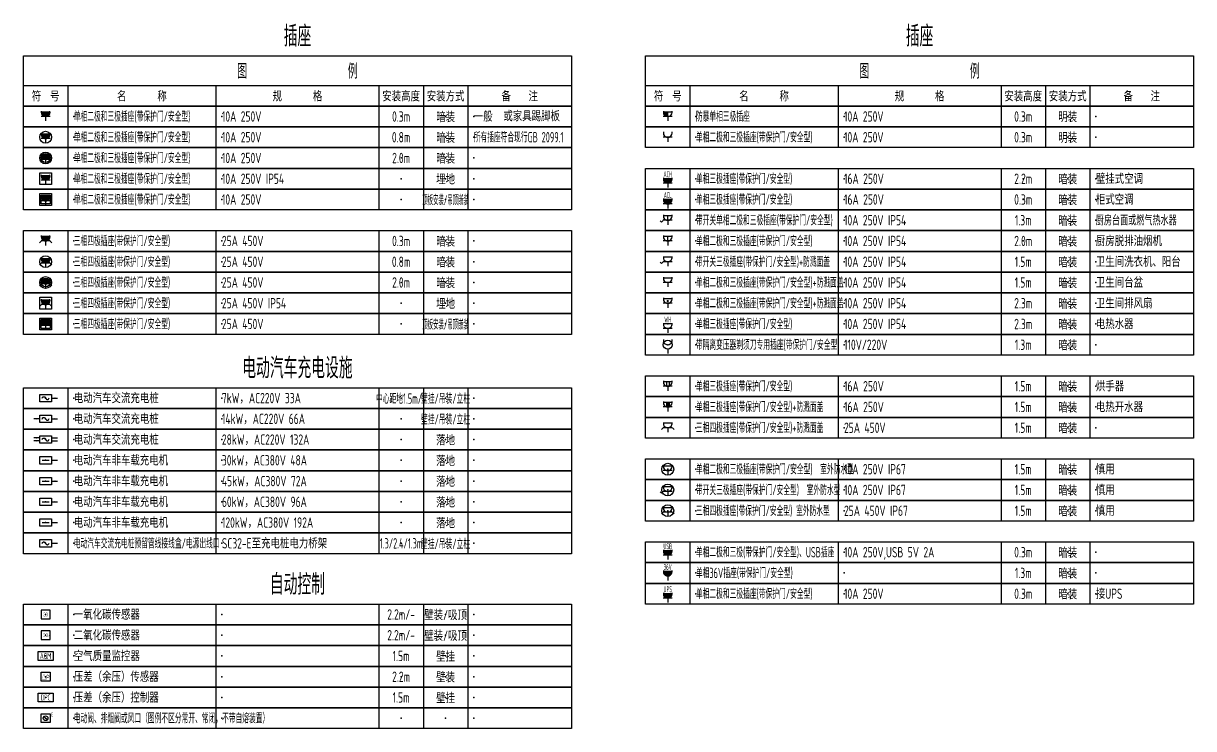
# Model space of a CAD drawing. Header units: millimetres. Extents: x -610917 to 349982, y -134386 to 210510.
# Drawn here: x -545118 to -505618, y -46310 to -22520 of the extents above; entities that cross this region are included whole.
import ezdxf
from ezdxf.enums import TextEntityAlignment as Align

# ---------------------------------------------------------------- set-up
doc = ezdxf.new("R2010")
doc.units = ezdxf.units.MM
doc.header["$LTSCALE"] = 500
doc.header["$MEASUREMENT"] = 0
doc.linetypes.add('HIDDEN', pattern=[0.375, 0.25, -0.125])
doc.layers.get('0').update_dxf_attribs({"linetype": 'CONTINUOUS'})
for name, color, linetype in [('E-BAS-DEVC', 3, 'CONTINUOUS'), ('E-BAS-EQPM', 3, 'CONTINUOUS'), ('E-FAS-DEVC', 3, 'CONTINUOUS'), ('E-FAS-EQPM', 2, 'CONTINUOUS'), ('E-POWR-DEVC', 3, 'CONTINUOUS'), ('E-POWR-EQPM', 3, 'CONTINUOUS'), ('E-POWR-EQPM2', 2, 'HIDDEN'), ('E-UNIV-DIAG', 2, 'CONTINUOUS'), ('E-UNIV-EL', 140, 'CONTINUOUS'), ('E-UNIV-NOTE', 6, 'CONTINUOUS')]:
    doc.layers.add(name, color=color, linetype=linetype)
doc.styles.add('TH-STYLE3', font='tssdeng.shx', dxfattribs={"width": 0.7, "bigfont": 'tssdchn.shx'})

# ---------------------------------------------------------------- blocks, each defined once
blk = doc.blocks.new('E-BKTS2')
for p, q in [((0, 0), (185, 0)), ((0, -7), (0, 0)), ((185, 0), (185, -7)), ((185, -7), (0, -7))]:
    blk.add_line(p, q)
at = {"linetype": 'Continuous'}
for p, q in [((15, 0), (15, -7)), ((65, 0), (65, -7)), ((120, 0), (120, -7)), ((135, 0), (135, -7)), ((150, 0), (150, -7))]:
    blk.add_line(p, q, dxfattribs=at)
for p in [(7.5, -3.5), (17, -3.5), (67, -3.5), (127.5, -3.5), (142.5, -3.5), (152, -3.5)]:
    blk.add_point(p, dxfattribs=at)
blk = doc.blocks.new('E-BS701')
for p, q in [((1.5, 3), (-1.5, 3)), ((0, 1.5), (0, 0))]:
    blk.add_line(p, q)
at = {"const_width": 1.5}
blk.add_lwpolyline([(-0.75, 3, 1), (0.75, 3, 1)], format="xyb", dxfattribs=at)
blk.add_arc((0, 3), 1.5, 168.463, 11.537)
at = {"layer": 'E-UNIV-EL', "style": 'TH-STYLE3', "width": 0.5}
blk.add_attdef('SOCKET', text='', height=2, dxfattribs=at).set_placement((0, 4.5), align=Align.MIDDLE)
blk = doc.blocks.new('E-BS209')
blk.add_line((0, 1.5), (0, 0))
blk.add_circle((0, 3), 1.5)
blk.add_arc((0, 4.5), 1.5, 168.463, 11.537)
blk = doc.blocks.new('E-BS302')
for p, q in [((-1.06, 1.94), (-2.12, 0.88)), ((1.5, 3), (-1.5, 3)), ((1.5, 1.5), (-1.5, 1.5)), ((0, 1.5), (0, 0)), ((1.06, 1.94), (2.12, 0.88))]:
    blk.add_line(p, q)
blk.add_arc((0, 3), 1.5, 168.463, 11.537)
blk = doc.blocks.new('E-BS301')
for p, q in [((-1.06, 1.94), (-2.12, 0.88)), ((1.5, 3), (-1.5, 3)), ((1.5, 1.5), (-1.5, 1.5)), ((0, 1.5), (0, 0)), ((1.06, 1.94), (2.12, 0.88))]:
    blk.add_line(p, q)
at = {"const_width": 1.5}
blk.add_lwpolyline([(-0.75, 3, 1), (0.75, 3, 1)], format="xyb", dxfattribs=at)
blk.add_arc((0, 3), 1.5, 168.463, 11.537)
blk = doc.blocks.new('E-BS802')
for p, q in [((1.5, 3), (-1.5, 3)), ((1.5, 1.5), (-1.5, 1.5)), ((0, 1.5), (0, 0))]:
    blk.add_line(p, q)
at = {"const_width": 1.5}
blk.add_lwpolyline([(-0.75, 3, 1), (0.75, 3, 1)], format="xyb", dxfattribs=at)
blk.add_arc((0, 3), 1.5, 168.463, 11.537)
at = {"layer": 'E-UNIV-EL', "style": 'TH-STYLE3', "width": 0.5}
blk.add_attdef('SOCKET', text='', height=2, dxfattribs=at).set_placement((0, 4.5), align=Align.MIDDLE)
blk = doc.blocks.new('E-BS201')
for p, q in [((1.5, 3), (-1.5, 3)), ((1.5, 1.5), (-1.5, 1.5)), ((0, 1.5), (0, 0))]:
    blk.add_line(p, q)
at = {"const_width": 1.5}
blk.add_lwpolyline([(-0.75, 3, 1), (0.75, 3, 1)], format="xyb", dxfattribs=at)
blk.add_arc((0, 3), 1.5, 168.463, 11.537)
blk = doc.blocks.new('E-BS200')
for p, q in [((1.5, 0), (-1.5, 0)), ((0, 0), (0, -1.5))]:
    blk.add_line(p, q)
blk.add_arc((0, 1.5), 1.5, 168.463, 11.537)
blk = doc.blocks.new('E-BS203')
for p, q in [((1.5, 1.5), (-1.5, 1.5)), ((1.5, 0), (-1.5, 0)), ((0, 0), (0, 1.5)), ((0, 0), (0, -1.5))]:
    blk.add_line(p, q)
at = {"const_width": 1.5}
blk.add_lwpolyline([(-0.75, 1.5, 0.414214), (0, 0.75, 1)], format="xyb", dxfattribs=at)
blk.add_arc((0, 1.5), 1.5, 168.463, 11.537)
blk = doc.blocks.new('E-BS201-2')
for p, q in [((1.5, 1.5), (-1.5, 1.5)), ((1.5, 0), (-1.5, 0)), ((0, 0), (0, -1.5))]:
    blk.add_line(p, q)
at = {"const_width": 1.5}
blk.add_lwpolyline([(-0.75, 1.5, 1), (0.75, 1.5, 1)], format="xyb", dxfattribs=at)
blk.add_arc((0, 1.5), 1.5, 168.463, 11.537)
at = {"layer": 'E-UNIV-EL', "style": 'TH-STYLE3', "width": 0.5}
blk.add_attdef('SOCKET', text='', height=2, dxfattribs=at).set_placement((0, 3), align=Align.MIDDLE)
blk = doc.blocks.new('E-BS201-1')
for p, q in [((1.5, 1.5), (-1.5, 1.5)), ((1.5, 0), (-1.5, 0)), ((0, 0), (0, -1.5))]:
    blk.add_line(p, q)
at = {"const_width": 1.5}
blk.add_lwpolyline([(-0.75, 1.5, 1), (0.75, 1.5, 1)], format="xyb", dxfattribs=at)
blk.add_arc((0, 1.5), 1.5, 168.463, 11.537)
at = {"layer": 'E-UNIV-EL', "style": 'TH-STYLE3', "width": 0.5}
blk.add_attdef('SOCKET', text='', height=2, dxfattribs=at).set_placement((0, 3), align=Align.MIDDLE)
blk = doc.blocks.new('E-BS204')
for p, q in [((1.5, 1.5), (-1.5, 1.5)), ((1.5, 0), (-1.5, 0)), ((0, 0), (0, 1.5)), ((0, 0), (0, -1.5))]:
    blk.add_line(p, q)
blk.add_arc((0, 1.5), 1.5, 168.463, 11.537)
blk = doc.blocks.new('E-BS204-S')
for p, q in [((-1.06, 0.44), (-2.12, -0.62)), ((1.5, 1.5), (-1.5, 1.5)), ((1.5, 0), (-1.5, 0)), ((0, 0), (0, 1.5)), ((0, 0), (0, -1.5)), ((-2.12, -0.62), (-2.55, -0.2))]:
    blk.add_line(p, q)
blk.add_arc((0, 1.5), 1.5, 168.463, 11.537)
blk = doc.blocks.new('E-BS202-1')
for p, q in [((1.5, 1.5), (-1.5, 1.5)), ((1.5, 0), (-1.5, 0)), ((0, 0), (0, -1.5))]:
    blk.add_line(p, q)
at = {"const_width": 0.375}
blk.add_lwpolyline([(-0.1875, 0.75, 1), (0.1875, 0.75, 1)], format="xyb", close=True, dxfattribs=at)
blk.add_arc((0, 1.5), 1.5, 168.463041, 11.536959)
blk = doc.blocks.new('E-BS202')
for p, q in [((1.5, 3), (-1.5, 3)), ((1.5, 1.5), (-1.5, 1.5)), ((0, 1.5), (0, 0))]:
    blk.add_line(p, q)
blk.add_arc((0, 3), 1.5, 168.463, 11.537)
blk = doc.blocks.new('E-BKTS1')
blk.add_line((0, -10), (185, -10))
at = {"linetype": 'Continuous'}
for p, q in [((15, -10), (15, -17)), ((65, -10), (65, -17)), ((120, -10), (120, -17)), ((135, -10), (135, -17)), ((150, -10), (150, -17))]:
    blk.add_line(p, q, dxfattribs=at)
blk.add_lwpolyline([(0, 0), (185, 0), (185, -17), (0, -17)], close=True)
at = {"layer": 'E-UNIV-NOTE', "style": 'TH-STYLE3', "width": 0.7}
for s, height, p in [('图                例', 5, (92.5, -5)), ('安装高度', 3.5, (127.5, -13.5)), ('安装方式', 3.5, (142.5, -13.5))]:
    blk.add_text(s, height=height, dxfattribs=at).set_placement(p, align=Align.MIDDLE)
at = {"layer": 'E-UNIV-NOTE', "linetype": 'Continuous', "style": 'TH-STYLE3', "width": 0.7}
for s, p in [('符  号', (7.5, -13.5)), ('名       称', (40, -13.5)), ('规       格', (92.5, -13.5)), ('备    注', (167.5, -13.5))]:
    blk.add_text(s, height=3.5, dxfattribs=at).set_placement(p, align=Align.MIDDLE)
blk = doc.blocks.new('E-BS202-3')
for p, q in [((1.5, 1.5), (-1.5, 1.5)), ((1.5, 0), (-1.5, 0)), ((0, 0), (0, -1.5))]:
    blk.add_line(p, q)
blk.add_arc((0, 1.5), 1.5, 168.463, 11.537)
at = {"layer": 'E-UNIV-EL', "style": 'TH-STYLE3', "width": 0.5}
blk.add_attdef('SOCKET', text='', height=2, dxfattribs=at).set_placement((0, 3), align=Align.MIDDLE)
blk = doc.blocks.new('E-BS211')
for p, q in [((1.5, 1.02), (-1.5, 1.02)), ((1.5, -0.48), (-1.5, -0.48)), ((0, -0.48), (0, -1.98))]:
    blk.add_line(p, q)
at = {"const_width": 1.5}
blk.add_lwpolyline([(-0.75, 1.02, 1), (0.75, 1.02, 1)], format="xyb", dxfattribs=at)
blk.add_circle((0, 0), 2)
blk.add_arc((0, 1.02), 1.5, 168.463, 11.537)
blk = doc.blocks.new('E-BS211-1')
for p, q in [((1.5, 1.02), (-1.5, 1.02)), ((1.5, -0.48), (-1.5, -0.48)), ((0, -0.48), (0, -1.98))]:
    blk.add_line(p, q)
at = {"const_width": 1.5}
blk.add_lwpolyline([(-0.75, 1.02, 1), (0.75, 1.02, 1)], format="xyb", dxfattribs=at)
blk.add_circle((0, 0), 2)
blk.add_arc((0, 1.02), 1.5, 168.463, 11.537)
at = {"layer": 'E-UNIV-EL'}
blk.add_circle((0, 0), 1.5, dxfattribs=at)
blk = doc.blocks.new('E-BS211-2')
for p, q in [((1.5, 1.02), (-1.5, 1.02)), ((1.5, -0.48), (-1.5, -0.48)), ((0, -0.48), (0, -1.98))]:
    blk.add_line(p, q)
blk.add_lwpolyline([(-2, -2), (-2, 2), (2, 2), (2, -2)], close=True)
at = {"const_width": 1.5}
blk.add_lwpolyline([(-0.75, 1.02, 1), (0.75, 1.02, 1)], format="xyb", dxfattribs=at)
blk.add_arc((0, 1.02), 1.5, 168.463, 11.537)
blk = doc.blocks.new('E-BS211-3')
for p, q in [((1.5, 1.02), (-1.5, 1.02)), ((1.5, -0.48), (-1.5, -0.48)), ((0, -0.48), (0, -1.98))]:
    blk.add_line(p, q)
blk.add_lwpolyline([(-2, -2), (-2, 2), (2, 2), (2, -2)], close=True)
at = {"const_width": 1.5}
blk.add_lwpolyline([(-0.75, 1.02, 1), (0.75, 1.02, 1)], format="xyb", dxfattribs=at)
blk.add_arc((0, 1.02), 1.5, 168.463, 11.537)
at = {"layer": 'E-UNIV-EL'}
blk.add_lwpolyline([(-1.5, -1.5), (-1.5, 1.5), (1.5, 1.5), (1.5, -1.5)], close=True, dxfattribs=at)
blk = doc.blocks.new('E-BS312')
for p, q in [((1.5, 1.02), (-1.5, 1.02)), ((-1.06, -0.04), (-2.12, -1.1)), ((1.5, -0.48), (-1.5, -0.48)), ((0, -0.48), (0, -1.98)), ((1.06, -0.04), (2.12, -1.1))]:
    blk.add_line(p, q)
blk.add_circle((0, 0), 2)
blk.add_arc((0, 1.02), 1.5, 168.463, 11.537)
blk = doc.blocks.new('E-BS311')
for p, q in [((1.5, 1.02), (-1.5, 1.02)), ((-1.06, -0.04), (-2.12, -1.1)), ((1.5, -0.48), (-1.5, -0.48)), ((0, -0.48), (0, -1.98)), ((1.06, -0.04), (2.12, -1.1))]:
    blk.add_line(p, q)
at = {"const_width": 1.5}
blk.add_lwpolyline([(-0.75, 1.02, 1), (0.75, 1.02, 1)], format="xyb", dxfattribs=at)
blk.add_circle((0, 0), 2)
blk.add_arc((0, 1.02), 1.5, 168.463, 11.537)
blk = doc.blocks.new('E-BS311-1')
for p, q in [((1.5, 1.02), (-1.5, 1.02)), ((-1.06, -0.04), (-2.12, -1.1)), ((1.5, -0.48), (-1.5, -0.48)), ((0, -0.48), (0, -1.98)), ((1.06, -0.04), (2.12, -1.1))]:
    blk.add_line(p, q)
at = {"const_width": 1.5}
blk.add_lwpolyline([(-0.75, 1.02, 1), (0.75, 1.02, 1)], format="xyb", dxfattribs=at)
blk.add_circle((0, 0), 2)
blk.add_arc((0, 1.02), 1.5, 168.463, 11.537)
at = {"layer": 'E-UNIV-EL'}
blk.add_circle((0, 0), 1.5, dxfattribs=at)
blk = doc.blocks.new('E-BS311-2')
for p, q in [((-1.06, 0.44), (-2.12, -0.62)), ((1.5, 1.5), (-1.5, 1.5)), ((1.5, 0), (-1.5, 0)), ((0, 0), (0, -1.5)), ((1.06, 0.44), (2.12, -0.62))]:
    blk.add_line(p, q)
blk.add_lwpolyline([(-2, -1.52), (-2, 2.48), (2, 2.48), (2, -1.52)], close=True)
at = {"const_width": 1.5}
blk.add_lwpolyline([(-0.75, 1.5, 1), (0.75, 1.5, 1)], format="xyb", dxfattribs=at)
blk.add_arc((0, 1.5), 1.5, 168.463, 11.537)
blk = doc.blocks.new('E-BS311-3')
for p, q in [((-1.06, 0.44), (-2.12, -0.62)), ((1.5, 1.5), (-1.5, 1.5)), ((1.5, 0), (-1.5, 0)), ((0, 0), (0, -1.5)), ((1.06, 0.44), (2.12, -0.62))]:
    blk.add_line(p, q)
blk.add_lwpolyline([(-2, -1.52), (-2, 2.48), (2, 2.48), (2, -1.52)], close=True)
at = {"const_width": 1.5}
blk.add_lwpolyline([(-0.75, 1.5, 1), (0.75, 1.5, 1)], format="xyb", dxfattribs=at)
blk.add_arc((0, 1.5), 1.5, 168.463, 11.537)
at = {"layer": 'E-UNIV-EL'}
blk.add_lwpolyline([(-1.5, -1.02), (-1.5, 1.98), (1.5, 1.98), (1.5, -1.02)], close=True, dxfattribs=at)
blk = doc.blocks.new('E-BS212')
for p, q in [((1.5, 1.02), (-1.5, 1.02)), ((1.5, -0.48), (-1.5, -0.48)), ((0, -0.48), (0, -1.98))]:
    blk.add_line(p, q)
blk.add_circle((0, 0), 2)
blk.add_arc((0, 1.02), 1.5, 168.463, 11.537)
blk = doc.blocks.new('E-BS212-S')
for p, q in [((1.5, 1.02), (-1.5, 1.02)), ((-2.12, -1.1), (-2.55, -0.67)), ((-1.06, -0.04), (-2.12, -1.1)), ((1.5, -0.48), (-1.5, -0.48)), ((0, -0.48), (0, -1.98))]:
    blk.add_line(p, q)
blk.add_circle((0, 0), 2)
blk.add_arc((0, 1.02), 1.5, 168.463, 11.537)
blk = doc.blocks.new('E-BS205')
for p, q in [((-2.12, 0.88), (-2.55, 1.3)), ((-1.06, 1.94), (-2.12, 0.88)), ((1.5, 3), (-1.5, 3)), ((1.5, 1.5), (-1.5, 1.5)), ((0, 1.5), (0, 0))]:
    blk.add_line(p, q)
blk.add_arc((0, 3), 1.5, 168.463, 11.537)
blk = doc.blocks.new('E-BS206')
for p, q in [((1.5, 1.5), (-1.5, 1.5)), ((1.5, 0), (-1.5, 0)), ((-0.46, 1.5), (-0.46, 0.07)), ((0, 0), (0, -1.5)), ((0.46, 1.5), (0.46, 0.07))]:
    blk.add_line(p, q)
blk.add_arc((0, 1.5), 1.5, 168.463, 11.537)
blk = doc.blocks.new('E-BS207')
blk.add_hatch(color=256).paths.add_polyline_path([(-0.45, 0.06, 0.153536), (0.45, 0.06), (0.45, 1.49), (-0.45, 1.49)])
for p, q in [((1.5, 1.5), (-1.5, 1.5)), ((1.5, 0), (-1.5, 0)), ((-0.46, 1.5), (-0.46, 0.07)), ((0, 0), (0, -1.5)), ((0.46, 1.5), (0.46, 0.07))]:
    blk.add_line(p, q)
blk.add_arc((0, 1.5), 1.5, 168.463, 11.537)
blk = doc.blocks.new('E-BS201-4')
for p, q in [((1.5, 3), (-1.5, 3)), ((1.5, 1.5), (-1.5, 1.5)), ((0, 1.5), (0, 0))]:
    blk.add_line(p, q)
at = {"const_width": 1.5}
blk.add_lwpolyline([(-0.75, 3, 1), (0.75, 3, 1)], format="xyb", dxfattribs=at)
blk.add_arc((0, 3), 1.5, 168.463, 11.537)
at = {"layer": 'E-UNIV-EL', "style": 'TH-STYLE3', "width": 0.5}
blk.add_attdef('SOCKET', text='', height=2, dxfattribs=at).set_placement((0, 4.5), align=Align.MIDDLE)
blk = doc.blocks.new('E-BEMS030')
blk.add_lwpolyline([(-1.5, -1.5), (1.5, -1.5), (1.5, 1.5), (-1.5, 1.5)], close=True)
at = {"layer": 'E-UNIV-EL', "style": 'TH-STYLE3', "width": 0.7}
blk.add_attdef('F', text='', height=1.3, dxfattribs=at).set_placement((0, 0), align=Align.MIDDLE)
blk = doc.blocks.new('E-BEMS031')
blk.add_lwpolyline([(-1.5, -1.5), (1.5, -1.5), (1.5, 1.5), (-1.5, 1.5)], close=True)
at = {"layer": 'E-UNIV-EL', "style": 'TH-STYLE3', "width": 0.7}
for tag, height, p in [('F', 1.3, (0, 0)), ('F2', 0.65, (1.08625, -0.3125))]:
    blk.add_attdef(tag, text='', height=height, dxfattribs=at).set_placement(p, align=Align.MIDDLE)
blk = doc.blocks.new('E-BDB111')
blk.add_lwpolyline([(-2, -1.25), (-2, 1.25), (2, 1.25), (2, -1.25)], close=True)
at = {"layer": 'E-UNIV-EL'}
blk.add_line((2, 0), (4, 0), dxfattribs=at)
blk.add_lwpolyline([(-1.2, -0.07), (-1.11, 0.16), (-1, 0.33), (-0.86, 0.43), (-0.72, 0.47), (-0.58, 0.47), (-0.44, 0.44), (-0.31, 0.39), (-0.21, 0.32), (-0.13, 0.24), (-0.08, 0.16), (-0.03, 0.08), (0, 0), (0.03, -0.08), (0.08, -0.16), (0.13, -0.24), (0.21, -0.32), (0.31, -0.39), (0.44, -0.44), (0.58, -0.47), (0.72, -0.47), (0.86, -0.43), (1, -0.33), (1.11, -0.16), (1.2, 0.07)], dxfattribs=at)
blk.add_lwpolyline([(3, 0, 0.5, 0, 0), (4, 0, 0, 0, 0)], format="xyseb", dxfattribs=at)
blk = doc.blocks.new('E-BDB112')
blk.add_lwpolyline([(-2, -1.25), (-2, 1.25), (2, 1.25), (2, -1.25)], close=True)
at = {"layer": 'E-UNIV-EL'}
for p, q in [((-2, 0), (-4, 0)), ((2, 0), (4, 0))]:
    blk.add_line(p, q, dxfattribs=at)
for points in [[(-3, 0, 0.5, 0, 0), (-4, 0, 0, 0, 0)], [(3, 0, 0.5, 0, 0), (4, 0, 0, 0, 0)]]:
    blk.add_lwpolyline(points, format="xyseb", dxfattribs=at)
blk.add_lwpolyline([(-1.2, -0.07), (-1.11, 0.16), (-1, 0.33), (-0.86, 0.43), (-0.72, 0.47), (-0.58, 0.47), (-0.44, 0.44), (-0.31, 0.39), (-0.21, 0.32), (-0.13, 0.24), (-0.08, 0.16), (-0.03, 0.08), (0, 0), (0.03, -0.08), (0.08, -0.16), (0.13, -0.24), (0.21, -0.32), (0.31, -0.39), (0.44, -0.44), (0.58, -0.47), (0.72, -0.47), (0.86, -0.43), (1, -0.33), (1.11, -0.16), (1.2, 0.07)], dxfattribs=at)
blk = doc.blocks.new('E-BDB114')
blk.add_lwpolyline([(-2, -1.25), (-2, 1.25), (2, 1.25), (2, -1.25)], close=True)
at = {"layer": 'E-UNIV-EL'}
for p, q in [((-2, 0.5), (-4, 0.5)), ((2, 0.5), (4, 0.5)), ((-2, -0.5), (-4, -0.5)), ((2, -0.5), (4, -0.5))]:
    blk.add_line(p, q, dxfattribs=at)
for points in [[(-3, 0.5, 0.5, 0, 0), (-4, 0.5, 0, 0, 0)], [(3, 0.5, 0.5, 0, 0), (4, 0.5, 0, 0, 0)], [(-3, -0.5, 0.5, 0, 0), (-4, -0.5, 0, 0, 0)], [(3, -0.5, 0.5, 0, 0), (4, -0.5, 0, 0, 0)]]:
    blk.add_lwpolyline(points, format="xyseb", dxfattribs=at)
blk.add_lwpolyline([(-1.2, -0.07), (-1.11, 0.16), (-1, 0.33), (-0.86, 0.43), (-0.72, 0.47), (-0.58, 0.47), (-0.44, 0.44), (-0.31, 0.39), (-0.21, 0.32), (-0.13, 0.24), (-0.08, 0.16), (-0.03, 0.08), (0, 0), (0.03, -0.08), (0.08, -0.16), (0.13, -0.24), (0.21, -0.32), (0.31, -0.39), (0.44, -0.44), (0.58, -0.47), (0.72, -0.47), (0.86, -0.43), (1, -0.33), (1.11, -0.16), (1.2, 0.07)], dxfattribs=at)
blk = doc.blocks.new('E-BDB131')
blk.add_lwpolyline([(-2, -1.25), (-2, 1.25), (2, 1.25), (2, -1.25)], close=True)
at = {"layer": 'E-UNIV-EL'}
for p, q in [((-1.2, 0), (1.2, 0)), ((2, 0), (4, 0))]:
    blk.add_line(p, q, dxfattribs=at)
blk.add_lwpolyline([(3, 0, 0.5, 0, 0), (4, 0, 0, 0, 0)], format="xyseb", dxfattribs=at)
blk = doc.blocks.new('E-BFAS840')
blk.add_lwpolyline([(-2.5, -1.5), (-2.5, 1.5), (2.5, 1.5), (2.5, -1.5)], close=True)
at = {"layer": 'E-UNIV-EL', "style": 'TH-STYLE3', "width": 0.6}
blk.add_attdef('BOX', text='', height=2, dxfattribs=at).set_placement((0, 0), align=Align.MIDDLE)
blk = doc.blocks.new('E-BFAS740')
blk.add_lwpolyline([(-1.5, -1.5), (-1.5, 1.5), (1.5, 1.5), (1.5, -1.5)], close=True)
at = {"layer": 'E-UNIV-EL', "style": 'TH-STYLE3', "width": 0.7}
blk.add_attdef('F', text='', height=1.7, dxfattribs=at).set_placement((0, 0), align=Align.MIDDLE)
blk = doc.blocks.new('E-BEMS040')
blk.add_lwpolyline([(-2.5, -1.5), (-2.5, 1.5), (2.5, 1.5), (2.5, -1.5)], close=True)
at = {"layer": 'E-UNIV-EL', "style": 'TH-STYLE3', "width": 0.6}
blk.add_attdef('BOX', text='', height=2, dxfattribs=at).set_placement((0, 0), align=Align.MIDDLE)
blk = doc.blocks.new('E-BFAS730')
blk.add_lwpolyline([(-1.5, -1.5), (-1.5, 1.5), (1.5, 1.5), (1.5, -1.5)], close=True)
at = {"layer": 'E-UNIV-EL'}
blk.add_line((-0.71, 0.71), (0.71, -0.71), dxfattribs=at)
blk.add_circle((0, 0), 0.8, dxfattribs=at)
at = {"layer": 'E-UNIV-EL', "style": 'TH-STYLE3', "width": 0.5}
blk.add_attdef('F', text='', height=1.5, dxfattribs=at).set_placement((2.25, 1.25), align=Align.MIDDLE)

msp = doc.modelspace()

# ---------------------------------------------------------------- block references
at = {"layer": 'E-BAS-DEVC', "xscale": 100, "yscale": 100, "zscale": 100}
for name, p, values in [('E-BEMS030', (-544368, -42460), {'F': 'CO'}), ('E-BEMS031', (-544368, -43160), {'F': 'CO', 'F2': '2'})]:
    msp.add_blockref(name, p, dxfattribs=at).add_auto_attribs(values)
at = {"layer": 'E-BAS-EQPM', "xscale": 100, "yscale": 100, "zscale": 100}
msp.add_blockref('E-BEMS040', (-544368, -43860), dxfattribs=at).add_auto_attribs({'BOX': 'AQM'})
at = {"layer": 'E-FAS-DEVC', "xscale": 100, "yscale": 100, "zscale": 100}
for name, p, values in [('E-BFAS740', (-544368, -44560), {'F': '△P'}), ('E-BFAS730', (-544368, -45960), {'F': 'E'})]:
    msp.add_blockref(name, p, dxfattribs=at).add_auto_attribs(values)
at = {"layer": 'E-FAS-EQPM', "xscale": 100, "yscale": 100, "zscale": 100}
msp.add_blockref('E-BFAS840', (-544368, -45260), dxfattribs=at).add_auto_attribs({'BOX': 'DPC'})
at = {"layer": 'E-POWR-DEVC', "xscale": 100, "yscale": 100, "zscale": 100}
for name, p in [('E-BS201', (-544368, -25810)), ('E-BS203', (-523368, -25660)), ('E-BS211', (-544368, -26360)), ('E-BS200', (-523368, -26360)), ('E-BS211-1', (-544368, -27060)), ('E-BS211-2', (-544368, -27760)), ('E-BS211-3', (-544368, -28460)), ('E-BS204-S', (-523368, -29160)), ('E-BS301', (-544368, -30010)), ('E-BS204', (-523368, -29860)), ('E-BS311', (-544368, -30560)), ('E-BS205', (-523368, -30710)), ('E-BS311-1', (-544368, -31260)), ('E-BS202', (-523368, -31410)), ('E-BS311-2', (-544368, -32008)), ('E-BS202-1', (-523368, -31960)), ('E-BS311-3', (-544368, -32708)), ('E-BS209', (-523368, -33660)), ('E-BS206', (-523368, -34760)), ('E-BS207', (-523368, -35460)), ('E-BS302', (-523368, -36310)), ('E-BS212', (-523368, -37560)), ('E-BS212-S', (-523368, -38260)), ('E-BS312', (-523368, -38960))]:
    msp.add_blockref(name, p, dxfattribs=at)
for name, p, values in [('E-BS201-1', (-523368, -27910), {'SOCKET': 'ACH'}), ('E-BS201-2', (-523368, -28610), {'SOCKET': 'ACL'}), ('E-BS202-3', (-523368, -32810), {'SOCKET': 'WH'}), ('E-BS201-4', (-523368, -40610), {'SOCKET': 'USB'}), ('E-BS701', (-523368, -41310), {'SOCKET': '36V'}), ('E-BS802', (-523368, -42060), {'SOCKET': 'UPS'})]:
    msp.add_blockref(name, p, dxfattribs=at).add_auto_attribs(values)
at = {"layer": 'E-POWR-EQPM', "xscale": 100, "yscale": 100, "zscale": 100}
for name, p in [('E-BDB111', (-544368, -35160)), ('E-BDB112', (-544368, -35860)), ('E-BDB114', (-544368, -36554)), ('E-BDB131', (-544368, -37260)), ('E-BDB131', (-544368, -37960)), ('E-BDB131', (-544368, -38660)), ('E-BDB131', (-544368, -39360))]:
    msp.add_blockref(name, p, dxfattribs=at)
at = {"layer": 'E-POWR-EQPM2', "xscale": 100, "yscale": 100, "zscale": 100}
msp.add_blockref('E-BDB111', (-544368, -40060), dxfattribs=at)
at = {"layer": 'E-UNIV-DIAG', "xscale": 100, "yscale": 100, "zscale": 100}
for name, p in [('E-BKTS1', (-545118, -23610)), ('E-BKTS1', (-524118, -23610)), ('E-BKTS2', (-545118, -25310)), ('E-BKTS2', (-524118, -25310)), ('E-BKTS2', (-545118, -26010)), ('E-BKTS2', (-524118, -26010)), ('E-BKTS2', (-545118, -26710)), ('E-BKTS2', (-545118, -27410)), ('E-BKTS2', (-524118, -27410)), ('E-BKTS2', (-545118, -28110)), ('E-BKTS2', (-524118, -28110)), ('E-BKTS2', (-524118, -28810)), ('E-BKTS2', (-545118, -29510)), ('E-BKTS2', (-524118, -29510)), ('E-BKTS2', (-545118, -30210)), ('E-BKTS2', (-524118, -30210)), ('E-BKTS2', (-545118, -30910)), ('E-BKTS2', (-524118, -30910)), ('E-BKTS2', (-545118, -31610)), ('E-BKTS2', (-524118, -31610)), ('E-BKTS2', (-545118, -32310)), ('E-BKTS2', (-524118, -32310)), ('E-BKTS2', (-524118, -33010)), ('E-BKTS2', (-524118, -34410)), ('E-BKTS2', (-545118, -34810)), ('E-BKTS2', (-524118, -35110)), ('E-BKTS2', (-545118, -35510)), ('E-BKTS2', (-524118, -35810)), ('E-BKTS2', (-545118, -36210)), ('E-BKTS2', (-545118, -36910)), ('E-BKTS2', (-524118, -37210)), ('E-BKTS2', (-545118, -37610)), ('E-BKTS2', (-524118, -37910)), ('E-BKTS2', (-545118, -38310)), ('E-BKTS2', (-524118, -38610)), ('E-BKTS2', (-545118, -39010)), ('E-BKTS2', (-545118, -39710)), ('E-BKTS2', (-524118, -40010)), ('E-BKTS2', (-524118, -40710)), ('E-BKTS2', (-524118, -41410)), ('E-BKTS2', (-545118, -42110)), ('E-BKTS2', (-545118, -42810)), ('E-BKTS2', (-545118, -43510)), ('E-BKTS2', (-545118, -44210)), ('E-BKTS2', (-545118, -44910)), ('E-BKTS2', (-545118, -45610))]:
    msp.add_blockref(name, p, dxfattribs=at)

# ---------------------------------------------------------------- texts
at = {"layer": 'E-UNIV-NOTE', "style": 'TH-STYLE3'}
for s, height, width, p in [('插座', 700, 0.7, (-535868, -22910)), ('插座', 700, 0.7, (-514868, -22910)), ('0.3m', 350, 0.7, (-532368, -25660)), ('暗装', 350, 0.7, (-530868, -25660)), ('0.3m', 350, 0.7, (-511368, -25660)), ('明装', 350, 0.7, (-509868, -25660)), ('0.8m', 350, 0.7, (-532368, -26360)), ('暗装', 350, 0.7, (-530868, -26360)), ('0.3m', 350, 0.7, (-511368, -26360)), ('明装', 350, 0.7, (-509868, -26360)), ('2.0m', 350, 0.7, (-532368, -27060)), ('暗装', 350, 0.7, (-530868, -27060)), ('埋地', 350, 0.7, (-530868, -27760)), ('2.2m', 350, 0.7, (-511368, -27760)), ('暗装', 350, 0.7, (-509868, -27760)), ('顶板安装/吊顶嵌装', 350, 0.4, (-530868, -28460)), ('0.3m', 350, 0.7, (-511368, -28460)), ('暗装', 350, 0.7, (-509868, -28460)), ('1.3m', 350, 0.7, (-511368, -29160)), ('暗装', 350, 0.7, (-509868, -29160)), ('0.3m', 350, 0.7, (-532368, -29860)), ('暗装', 350, 0.7, (-530868, -29860)), ('2.0m', 350, 0.7, (-511368, -29860)), ('暗装', 350, 0.7, (-509868, -29860)), ('0.8m', 350, 0.7, (-532368, -30560)), ('暗装', 350, 0.7, (-530868, -30560)), ('1.5m', 350, 0.7, (-511368, -30560)), ('暗装', 350, 0.7, (-509868, -30560)), ('2.0m', 350, 0.7, (-532368, -31260)), ('暗装', 350, 0.7, (-530868, -31260)), ('1.5m', 350, 0.7, (-511368, -31260)), ('暗装', 350, 0.7, (-509868, -31260)), ('埋地', 350, 0.7, (-530868, -31960)), ('2.3m', 350, 0.7, (-511368, -31960)), ('暗装', 350, 0.7, (-509868, -31960)), ('顶板安装/吊顶嵌装', 350, 0.4, (-530868, -32660)), ('2.3m', 350, 0.7, (-511368, -32660)), ('暗装', 350, 0.7, (-509868, -32660)), ('暗装', 350, 0.7, (-509868, -33360)), ('1.3m', 350, 0.7, (-511368, -33360)), ('电动汽车充电设施', 700, 0.7, (-535868, -34110)), ('1.5m', 350, 0.7, (-511368, -34760)), ('暗装', 350, 0.7, (-509868, -34760)), ('中心距地1.5m/-', 350, 0.5, (-532368, -35160)), ('壁挂/吊装/立柱', 350, 0.5, (-530868, -35160)), ('1.5m', 350, 0.7, (-511368, -35460)), ('暗装', 350, 0.7, (-509868, -35460)), ('壁挂/吊装/立柱', 350, 0.5, (-530868, -35860)), ('1.5m', 350, 0.7, (-511368, -36160)), ('暗装', 350, 0.7, (-509868, -36160)), ('落地', 350, 0.7, (-530868, -36560)), ('落地', 350, 0.7, (-530868, -37260)), ('1.5m', 350, 0.7, (-511368, -37560)), ('暗装', 350, 0.7, (-509868, -37560)), ('落地', 350, 0.7, (-530868, -37960)), ('1.5m', 350, 0.7, (-511368, -38260)), ('暗装', 350, 0.7, (-509868, -38260)), ('落地', 350, 0.7, (-530868, -38660)), ('1.5m', 350, 0.7, (-511368, -38960)), ('暗装', 350, 0.7, (-509868, -38960)), ('落地', 350, 0.7, (-530868, -39360)), ('1.3/2.4/1.3m', 350, 0.5, (-532368, -40060)), ('壁挂/吊装/立柱', 350, 0.5, (-530868, -40060)), ('0.3m', 350, 0.7, (-511368, -40360)), ('暗装', 350, 0.7, (-509868, -40360)), ('自动控制', 700, 0.7, (-535868, -41410)), ('1.3m', 350, 0.7, (-511368, -41060)), ('暗装', 350, 0.7, (-509868, -41060)), ('0.3m', 350, 0.7, (-511368, -41760)), ('暗装', 350, 0.7, (-509868, -41760)), ('壁装/吸顶', 350, 0.7, (-530868, -42460)), ('2.2m/-', 350, 0.7, (-532368, -42460)), ('2.2m/-', 350, 0.7, (-532368, -43160)), ('壁装/吸顶', 350, 0.7, (-530868, -43160)), ('1.5m', 350, 0.7, (-532368, -43860)), ('壁挂', 350, 0.7, (-530868, -43860)), ('2.2m', 350, 0.7, (-532368, -44560)), ('壁装', 350, 0.7, (-530868, -44560)), ('1.5m', 350, 0.7, (-532368, -45260)), ('壁挂', 350, 0.7, (-530868, -45260))]:
    msp.add_text(s, height=height, dxfattribs=dict(at, width=width)).set_placement(p, align=Align.MIDDLE)
for s, width, p in [('单相二极和三极插座(带保护门/安全型)', 0.5, (-543418, -25660)), ('10A 250V', 0.7, (-538418, -25660)), ('一般', 0.7, (-529918, -25660)), ('或家具踢脚板', 0.7, (-528918, -25646)), ('防暴单相三极插座', 0.5, (-522418, -25660)), ('10A 250V', 0.7, (-517418, -25660)), ('单相二极和三极插座(带保护门/安全型)', 0.5, (-543418, -26360)), ('10A 250V', 0.7, (-538418, -26360)), ('所有插座符合现行GB 2099.1', 0.5, (-529918, -26360)), ('单相二极和三极插座(带保护门/安全型)', 0.5, (-522418, -26360)), ('10A 250V', 0.7, (-517418, -26360)), ('单相二极和三极插座(带保护门/安全型)', 0.5, (-543418, -27060)), ('10A 250V', 0.7, (-538418, -27060)), ('单相二极和三极插座(带保护门/安全型)', 0.5, (-543418, -27760)), ('10A 250V IP54', 0.7, (-538418, -27760)), ('单相三极插座(带保护门/安全型)', 0.5, (-522418, -27760)), ('16A 250V', 0.7, (-517418, -27760)), ('壁挂式空调', 0.7, (-508918, -27760)), ('单相二极和三极插座(带保护门/安全型)', 0.5, (-543418, -28460)), ('10A 250V', 0.7, (-538418, -28460)), ('单相三极插座(带保护门/安全型)', 0.5, (-522418, -28460)), ('16A 250V', 0.7, (-517418, -28460)), ('柜式空调', 0.7, (-508918, -28460)), ('带开关单相二极和三极插座(带保护门/安全型)', 0.5, (-522418, -29160)), ('10A 250V IP54', 0.7, (-517418, -29160)), ('厨房台面或燃气热水器', 0.6, (-508918, -29160)), ('三相四极插座(带保护门/安全型)', 0.5, (-543418, -29860)), ('25A 450V', 0.7, (-538418, -29860)), ('单相二极和三极插座(带保护门/安全型)', 0.5, (-522418, -29860)), ('10A 250V IP54', 0.7, (-517418, -29860)), ('厨房脱排油烟机', 0.7, (-508918, -29860)), ('三相四极插座(带保护门/安全型)', 0.5, (-543418, -30560)), ('25A 450V', 0.7, (-538418, -30560)), ('带开关三极插座(带保护门/安全型)+防溅面盖', 0.5, (-522418, -30560)), ('10A 250V IP54', 0.7, (-517418, -30560)), ('卫生间洗衣机、阳台', 0.7, (-508918, -30560)), ('三相四极插座(带保护门/安全型)', 0.5, (-543418, -31260)), ('25A 450V', 0.7, (-538418, -31260)), ('单相二极和三极插座(带保护门/安全型)+防溅面盖', 0.5, (-522418, -31260)), ('10A 250V IP54', 0.7, (-517418, -31260)), ('卫生间台盆', 0.7, (-508918, -31260)), ('三相四极插座(带保护门/安全型)', 0.5, (-543418, -31960)), ('25A 450V IP54', 0.7, (-538418, -31960)), ('单相二极和三极插座(带保护门/安全型)+防溅面盖', 0.5, (-522418, -31960)), ('10A 250V IP54', 0.7, (-517418, -31960)), ('卫生间排风扇', 0.7, (-508918, -31960)), ('三相四极插座(带保护门/安全型)', 0.5, (-543418, -32660)), ('25A 450V', 0.7, (-538418, -32660)), ('单相三极插座(带保护门/安全型)', 0.5, (-522418, -32660)), ('10A 250V IP54', 0.7, (-517418, -32660)), ('电热水器', 0.7, (-508918, -32660)), ('带隔离变压器剃须刀专用插座(带保护门/安全型)', 0.5, (-522418, -33360)), ('110V/220V', 0.7, (-517418, -33360)), ('单相三极插座(带保护门/安全型)', 0.5, (-522418, -34760)), ('16A 250V', 0.7, (-517418, -34760)), ('烘手器', 0.7, (-508918, -34760)), ('电动汽车交流充电桩', 0.7, (-543418, -35160)), ('7kW，AC220V 33A', 0.7, (-538418, -35160)), ('单相三极插座(带保护门/安全型)+防溅面盖', 0.5, (-522418, -35460)), ('16A 250V', 0.7, (-517418, -35460)), ('电热开水器', 0.7, (-508918, -35460)), ('电动汽车交流充电桩', 0.7, (-543418, -35860)), ('14kW，AC220V 66A', 0.7, (-538418, -35860)), ('三相四极插座(带保护门/安全型)+防溅面盖', 0.5, (-522418, -36160)), ('25A 450V', 0.7, (-517418, -36160)), ('电动汽车交流充电桩', 0.7, (-543418, -36560)), ('28kW，AC220V 132A', 0.7, (-538418, -36560)), ('电动汽车非车载充电机', 0.7, (-543418, -37260)), ('30kW，AC380V 48A', 0.7, (-538418, -37260)), ('单相二极和三极插座(带保护门/安全型)  室外防水型 ', 0.5, (-522418, -37560)), ('10A 250V IP67', 0.7, (-517418, -37560)), ('电动汽车非车载充电机', 0.7, (-543418, -37960)), ('45kW，AC380V 72A', 0.7, (-538418, -37960)), ('带开关三极插座(带保护门/安全型)  室外防水型', 0.5, (-522418, -38260)), ('10A 250V IP67', 0.7, (-517418, -38260)), ('电动汽车非车载充电机', 0.7, (-543418, -38660)), ('60kW，AC380V 96A', 0.7, (-538418, -38660)), ('三相四极插座(带保护门/安全型) 室外防水型', 0.5, (-522418, -38960)), ('25A 450V IP67', 0.7, (-517418, -38960)), ('电动汽车非车载充电机', 0.7, (-543418, -39360)), ('120kW，AC380V 192A', 0.7, (-538418, -39360)), ('电动汽车交流充电桩预留管线接线盒/电源出线口', 0.5, (-543418, -40060)), ('SC32-E至充电桩电力桥架', 0.7, (-538418, -40060)), ('单相二极和三极(带保护门/安全型)、USB插座', 0.5, (-522418, -40360)), ('10A 250V,USB 5V 2A', 0.7, (-517418, -40360)), ('单相36V插座(带保护门/安全型)', 0.5, (-522418, -41060)), ('单相二极和三极插座(带保护门/安全型)', 0.5, (-522418, -41760)), ('10A 250V', 0.7, (-517418, -41760)), ('接UPS', 0.7, (-508918, -41760)), ('一氧化碳传感器', 0.7, (-543418, -42460)), ('二氧化碳传感器', 0.7, (-543418, -43160)), ('空气质量监控器', 0.7, (-543418, -43860)), ('压差（余压）传感器', 0.7, (-543418, -44560)), ('压差（余压）控制器', 0.7, (-543418, -45260)), ('电动阀、排烟阀或风口（图例不区分常开、常闭，不带自熔装置）', 0.5, (-543418, -45960))]:
    msp.add_text(s, height=350, dxfattribs=dict(at, width=width)).set_placement(p, align=Align.MIDDLE_LEFT)
at = {"layer": 'E-UNIV-NOTE', "color": 1, "style": 'TH-STYLE3', "width": 0.7}
for p in [(-508918, -37560), (-508918, -38260), (-508918, -38960)]:
    msp.add_text('慎用', height=350, dxfattribs=at).set_placement(p, align=Align.MIDDLE_LEFT)

doc.saveas('drawing.dxf')
